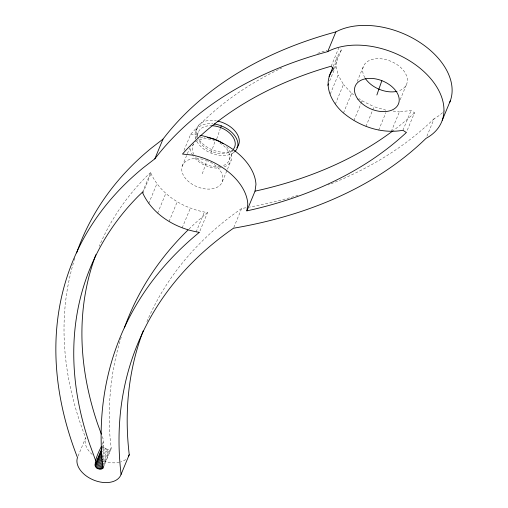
<?xml version="1.0" encoding="UTF-8"?>
<svg xmlns="http://www.w3.org/2000/svg" width="508" height="508" viewBox="0 0 508 508"><rect width="100%" height="100%" fill="white"/><g stroke="black" fill="none" stroke-linecap="round" stroke-linejoin="round"><path stroke-width="0.38" stroke-dasharray="2.54 1.91" d="M102.222 447.586L103.124 445.395L103.772 440.728L102.172 436.359M329.654 80.931L336.004 65.589L337.21 56.82L341.674 49.314L340.754 48.184M202.317 173.806L206.908 160.617A21.507 13.957 22.5 0 1 217.545 187.027A21.507 13.957 22.5 0 1 182.785 174.034A21.507 13.957 22.5 0 1 206.261 160.369M211.03 152.768L215.221 140.722M216.719 138.894L220.256 128.753M142.577 192.075L150.743 172.352L151.009 173.526C161.15 195.428 184.315 208.979 207.531 212.611L199.371 232.34M142.843 193.25L151.009 173.526M148.679 203.587L156.845 183.864M157.613 213.239L165.773 193.516M183.991 150.406L190.646 134.334L193.999 130.619A517.995 336.093 22.5 0 1 279.013 69.298M195.542 131.54L196.901 128.251M182.258 166.065L187.065 154.457M187.363 153.733L189.77 147.93M192.71 145.701L193.319 144.24M195.739 138.398L198.158 132.55M169.037 221.545L177.197 201.822M78.08 456.101L85.642 437.839A526.332 341.497 22.5 0 1 73.971 261.099M182.169 227.946L190.335 208.223M102.254 444.379L103.772 440.728M102.711 447.688L103.314 446.227L103.124 445.395M102.876 449.25L103.784 447.059L103.314 446.227M102.991 451.491L104.502 447.834L103.784 447.059M103.003 454.349L105.423 448.507L104.502 447.834M196.12 232.004L204.286 212.274M102.851 457.784L106.477 449.021L108.712 449.459L111.258 448.539L110.166 439.077A591.522 383.794 22.5 0 1 121.488 336.385M103.067 460.305L107.601 449.345M103.575 461.88L108.712 449.459M229.343 159.836L232.969 151.067M103.391 464.699L109.741 449.358M103.651 465.842L110.604 449.04M103.257 467.766L111.258 448.539M222.377 181.546L227.184 169.939M227.482 169.215L231.083 160.509M233.782 227.495L241.643 208.502A536.702 348.228 22.5 0 0 246.202 207.702M331.197 66.218L338.76 47.955M333.28 66.319L337.21 56.82M333.508 69.037L341.674 49.314M330.283 94.012L338.144 75.019L336.004 65.589M335.305 104.191L343.471 84.461L338.144 75.019M343.471 113.005L351.638 93.282L343.471 84.461M357.175 81.471L363.226 66.859M353.911 120.599L360.864 103.797M361.169 103.067L362.071 100.876L359.004 98.641M365.912 126.448L374.079 106.724L386.823 110.427M378.663 130.15L385.915 112.617M400.177 99.758L406.832 83.687M391.287 131.458L399.453 111.735L411.093 110.56L414.503 112.789L406.337 132.512M402.927 130.283L411.093 110.56M426.923 136.176L434.181 118.643A70.136 45.51 22.5 0 0 444.329 110.788M150.743 172.352L146.412 176.498A507.625 329.362 22.5 0 0 99.212 246.31M414.503 112.789L413.112 114.103A517.995 336.093 22.5 0 1 393.725 130.245M207.531 212.611L206.87 213.131A591.522 383.794 22.5 0 0 189.186 228.873M393.135 111.081L399.453 111.735M190.646 134.334L200.349 135.344M362.071 100.876L374.079 106.724M105.423 448.507L106.477 449.021M351.638 93.282L354.705 95.517M219.818 142.964A19.641 12.744 22.5 0 1 221.691 166.116M220.313 166.421A19.641 12.744 22.5 0 1 195.561 156.87M193.942 154.496A19.641 12.744 22.5 0 1 193.986 143.345M195.428 141.853A19.641 12.744 22.5 0 1 214.541 140.468M232.594 150.057A19.641 12.744 22.5 0 1 214.217 152.337A19.641 12.744 22.5 0 1 198.514 139.522M197.695 135.909A19.641 12.744 22.5 0 1 210.947 125.654M233.972 152.349A22.447 14.561 22.5 0 1 213.055 153.88A22.447 14.561 22.5 0 1 195.948 139.503M195.694 138.817A22.447 14.561 22.5 0 1 212.89 123.812M233.559 150.209A22.447 14.561 22.5 0 1 198.717 138.995M198.304 138.303A22.447 14.561 22.5 0 1 216.344 120.815M226.631 146.749A21.507 13.957 22.5 0 1 224.142 166.941M221.31 167.704A21.507 13.957 22.5 0 1 193.592 156.623M192.71 155.321A21.507 13.957 22.5 0 1 190.595 146.45M200.089 137.966A21.507 13.957 22.5 0 1 204.978 137.471M74.2 260.35A526.332 341.497 22.5 0 1 74.905 258.115M125.673 459.511A23.381 15.17 22.5 0 1 120.707 461.982M119.329 462.337A23.381 15.17 22.5 0 1 103.162 460.858M92.215 454.463A23.381 15.17 22.5 0 1 85.642 437.839M146.907 321.647A572.814 371.659 22.5 0 1 241.643 208.502M434.181 118.643A536.702 348.228 22.5 0 1 328.143 184.956M297.999 195.345A536.702 348.228 22.5 0 1 249.225 207.15M364.871 77.641A23.381 15.17 22.5 0 1 374.345 58.953A23.381 15.17 22.5 0 1 404.12 71.285A23.381 15.17 22.5 0 1 397.612 91.199M279.718 68.955A517.995 336.093 22.5 0 1 281.838 67.945M317.652 53.353A517.995 336.093 22.5 0 1 326.955 50.241"/><path stroke-width="0.76" d="M95.606 460.451L89.491 443.706A507.625 329.362 22.5 0 1 138.246 196.221L142.577 192.075L142.843 193.25C152.984 215.157 176.149 228.702 199.371 232.34L198.711 232.861A591.522 383.794 22.5 0 0 102 458.807L102.959 468.497C88.1 472.383 98.704 451.783 101.352 446.57M246.869 210.871L247.796 204.133A56.109 36.405 22.5 0 0 192.183 155.067L182.48 154.057L185.833 150.343A517.995 336.093 22.5 0 1 329.006 66.834L331.197 66.218L333.508 69.037C321.659 83.09 331.26 102.724 343.471 113.005C359.759 126.606 381.762 134.112 402.927 130.283L406.337 132.512L404.946 133.826A517.995 336.093 22.5 0 1 252.908 209.525L246.869 210.871L255.035 191.148L255.962 184.404A56.109 36.405 22.5 0 0 200.349 135.344M220.504 128.029L221.266 125.851M376.86 95.002L381.857 80.658M154.826 158.839A536.702 348.228 22.5 0 1 327.704 51.632A70.136 45.51 22.5 0 1 422.542 70.364A70.136 45.51 22.5 0 1 426.015 138.367A536.702 348.228 22.5 0 1 233.477 228.225A572.814 371.659 22.5 0 0 121.082 474.389A23.381 15.17 22.5 0 1 94.285 480.314A23.381 15.17 22.5 0 1 77.476 457.562A526.332 341.497 22.5 0 1 143.497 167.596L154.826 158.839L162.992 139.116A536.702 348.228 22.5 0 1 335.871 31.909A70.136 45.51 22.5 0 1 417.862 41.135A70.136 45.51 22.5 0 1 449.624 102.584M94.964 465.125L101.918 448.323M95.148 465.95L101.803 449.878M95.618 466.782L101.968 451.441M96.336 467.563L101.784 454.412M97.257 468.23L102.4 455.809M98.317 468.744L102.248 459.245M99.435 469.068L102.464 461.766M100.546 469.182L102.965 463.34M101.575 469.081L102.781 466.16M102.445 468.77L103.353 466.573M121.082 474.389L129.248 454.666A572.814 371.659 22.5 0 1 143.18 330.924M327.704 51.632L335.871 31.909M329.044 76.549L332.975 67.05M327.844 85.312L328.447 83.852M442.271 120.244L450.437 100.514M162.992 139.116L151.657 147.872A526.332 341.497 22.5 0 0 76.632 252.927M255.035 191.148L261.074 189.795A517.995 336.093 22.5 0 0 393.141 130.683M101.378 434.175L97.65 423.977A507.625 329.362 22.5 0 1 95.866 254.692M211.614 125.666A19.641 12.744 22.5 0 1 230.854 134.271A19.641 12.744 22.5 0 1 233.509 149.041M214.287 123.99A22.447 14.561 22.5 0 1 234.785 135.763A22.447 14.561 22.5 0 1 234.499 151.911M217.742 121.088A22.447 14.561 22.5 0 1 236.811 147.695M207.213 137.579A21.507 13.957 22.5 0 1 223.26 143.777M129.248 454.666A23.381 15.17 22.5 0 1 128.41 456.463M124.365 327.914A591.522 383.794 22.5 0 1 188.068 229.959M396.202 91.51A23.381 15.17 22.5 0 1 365.246 78.257M357.911 99.187A23.381 15.17 22.5 0 0 396.627 106.839A23.381 15.17 22.5 0 0 376.041 78.969A23.381 15.17 22.5 0 0 357.911 99.187"/></g></svg>
